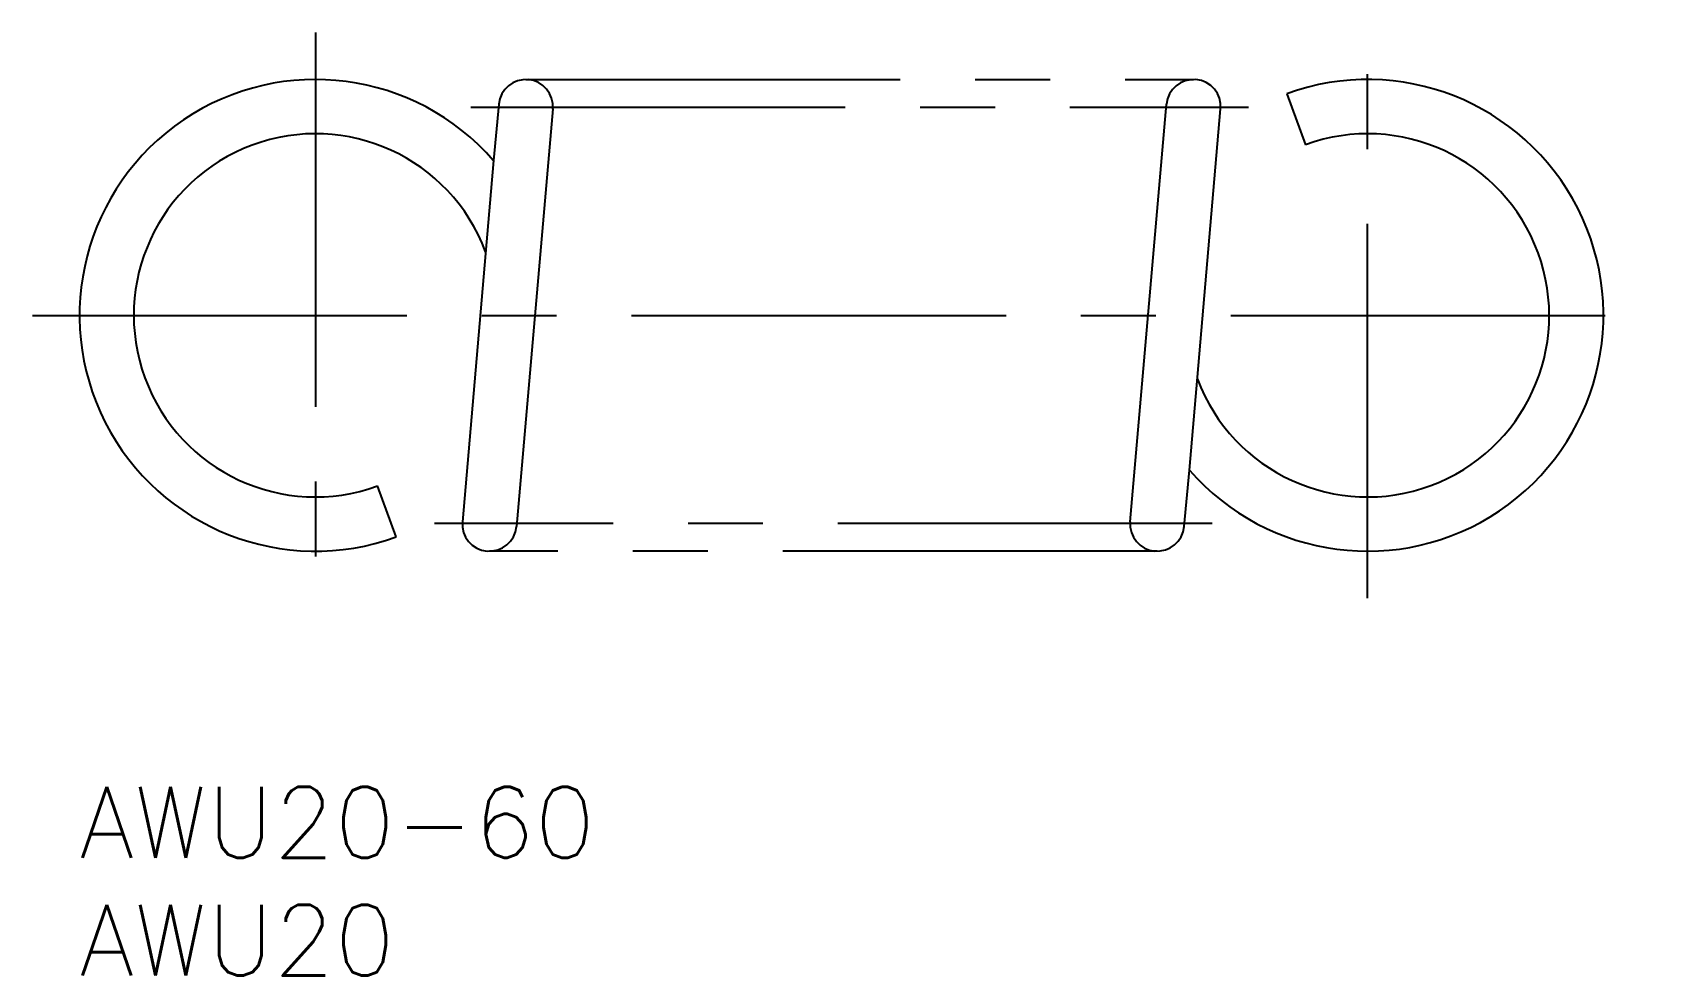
# Model space of a CAD drawing. Extents: x -2 to 66.6, y -8 to 32.
import ezdxf

# ---------------------------------------------------------------- set-up
doc = ezdxf.new("R2010")
doc.units = 0
doc.header["$LTSCALE"] = 0.5
doc.linetypes.add('CENTER', pattern=[50.8, 31.75, -6.35, 6.35, -6.35])
doc.linetypes.add('PHANTOM', pattern=[63.5, 31.75, -6.35, 6.35, -6.35, 6.35, -6.35])
doc.layers.get('0').update_dxf_attribs({"linetype": 'CONTINUOUS'})
for name, color, linetype in [('MSM_CENTER', 1, 'CENTER'), ('MSM_CONTINUOUS', 7, 'CONTINUOUS'), ('MSM_IMAGINARY', 6, 'PHANTOM'), ('MSM_PART_NUMBER', 7, 'CONTINUOUS')]:
    doc.layers.add(name, color=color, linetype=linetype)
doc.styles.get("Standard").update_dxf_attribs({"font": 'txt.shx', "height": 3, "bigfont": 'bigfont.shx'})

# ---------------------------------------------------------------- blocks, each defined once
blk = doc.blocks.new('*U2')
at = {"layer": 'MSM_PART_NUMBER'}
blk.add_text('AWU20-60', height=3, dxfattribs=at).set_placement((0, -3))
blk = doc.blocks.new('*U3')
at = {"layer": 'MSM_PART_NUMBER'}
blk.add_text('AWU20', height=3, dxfattribs=at).set_placement((0, -8))

msp = doc.modelspace()

# ---------------------------------------------------------------- linework, layer by layer
for p, q in [((17.773, 28.95), (17.549, 26.559)), ((44.536, 11.25), (46.081, 28.95)), ((51.18, 29.397), (51.966, 27.236)), ((20.064, 28.75), (18.519, 11.05)), ((47.396, 17.378), (48.372, 28.75)), ((17.549, 26.559), (17.204, 22.622)), ((17.204, 22.622), (16.228, 11.25)), ((47.051, 13.441), (47.396, 17.378)), ((46.827, 11.05), (47.051, 13.441)), ((13.42, 10.603), (12.634, 12.764))]:
    msp.add_line(p, q)
for centre, radius, start, end in [((10, 20), 10, 40.98585, 290), ((18.919, 28.85), 1.15, 355, 175), ((47.227, 28.85), 1.15, 355, 175), ((54.6, 20), 10, 220.98585, 110), ((10, 20), 7.7, 20.52672, 290), ((54.6, 20), 7.7, 200.52672, 110), ((17.373, 11.15), 1.15, 175, 355), ((45.681, 11.15), 1.15, 175, 355)]:
    msp.add_arc(centre, radius, start, end)
at = {"layer": 'MSM_CENTER'}
for p, q in [((10, 32), (10, 8)), ((54.6, 8), (54.6, 32)), ((16.586, 28.833), (49.56, 28.833)), ((-2, 20), (66.6, 20)), ((48.019, 11.167), (15.04, 11.167))]:
    msp.add_line(p, q, dxfattribs=at)
at = {"layer": 'MSM_IMAGINARY'}
for p, q in [((18.919, 30), (47.227, 30)), ((45.681, 10), (17.373, 10))]:
    msp.add_line(p, q, dxfattribs=at)

# ---------------------------------------------------------------- block references
at = {"layer": 'MSM_CONTINUOUS'}
for name in ['*U2', '*U3']:
    msp.add_blockref(name, (0, 0), dxfattribs=at)

doc.saveas('drawing.dxf')
